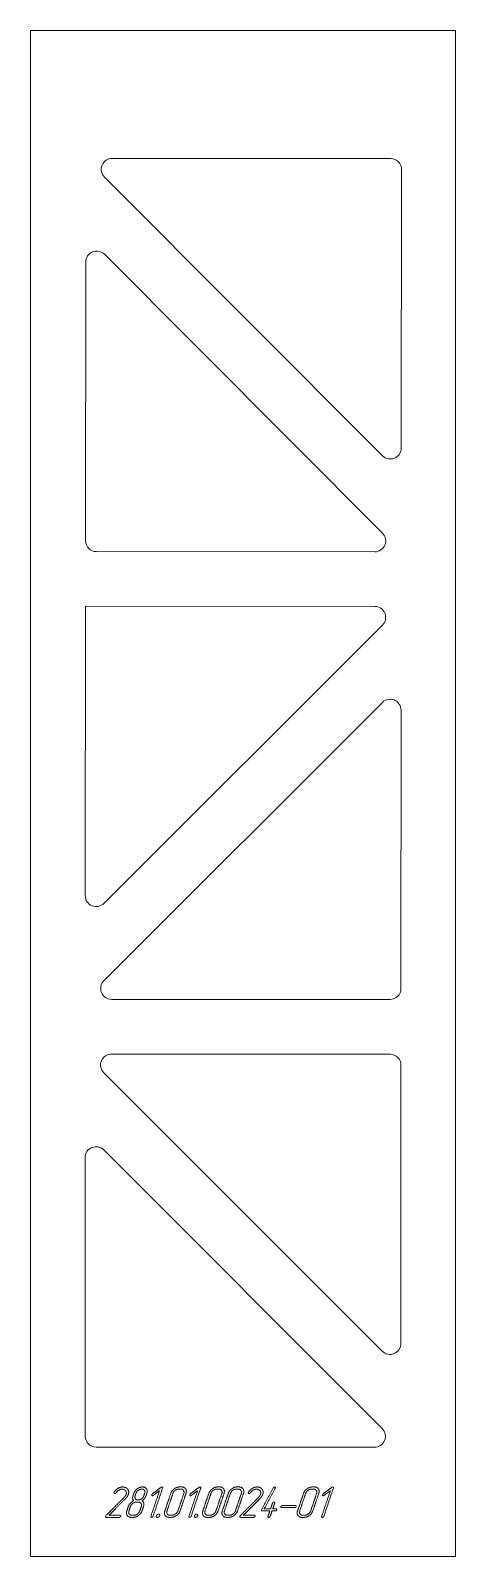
# Model space of a CAD drawing. Header units: millimetres. Extents: x 0 to 389, y 0 to 1396.
import ezdxf

# ---------------------------------------------------------------- set-up
doc = ezdxf.new("R2010")
doc.units = ezdxf.units.MM
doc.linetypes.add('K5LT_BASIC', pattern=[0])
doc.layers.add('Engraving', color=7, linetype='Continuous')

msp = doc.modelspace()

# ---------------------------------------------------------------- linework, layer by layer
at = {"color": 143, "linetype": 'K5LT_BASIC', "lineweight": 15, "true_color": 0x33acca}
for p, q in [((0, 1396.1), (388.9, 1396.1)), ((0, 0), (0, 1396.1)), ((388.9, 0), (388.9, 1396.1)), ((74.7, 1279.1), (329.6, 1278.9)), ((322.2, 1007), (67.7, 1262.1)), ((339.6, 1268.8), (339.3, 1014.1)), ((67.6, 1191.4), (322.2, 936.3)), ((50.3, 929.4), (50.5, 1184.3)), ((315.1, 919.2), (60.3, 919.4)), ((50.1, 604.6), (50.3, 869.4)), ((50.3, 869.4), (315, 869.2)), ((322.1, 852.2), (67.2, 597.5)), ((67.1, 526.8), (322.1, 781.4)), ((339.1, 774.4), (339, 519.6)), ((329, 509.6), (74.2, 509.7)), ((74.1, 459.7), (329, 459.6)), ((339, 449.6), (338.9, 194.9)), ((321.8, 187.8), (67.1, 442.6)), ((50, 110), (50, 364.9)), ((67.1, 371.9), (321.8, 117.1)), ((314.8, 100), (60, 100)), ((0, 0), (388.9, 0))]:
    msp.add_line(p, q, dxfattribs=at)
for centre, start, end in [((74.7, 1269.1), 89.9353, 224.9461), ((329.6, 1268.9), 359.9353, 89.9353), ((60.5, 1184.3), 44.9461, 179.9568), ((329.3, 1014.1), 224.9461, 359.9353), ((315.1, 929.2), 269.9568, 44.9461), ((60.3, 929.4), 179.9568, 269.9568), ((315, 859.2), 314.9676, 89.9568), ((329.1, 774.4), 359.9784, 134.9676), ((60.1, 604.6), 179.9568, 314.9676), ((74.2, 519.7), 134.9676, 269.9784), ((329, 519.6), 269.9784, 359.9784), ((74.1, 449.7), 89.9784, 224.9892), ((329, 449.6), 359.9784, 89.9784), ((60, 364.9), 44.9892, 180), ((328.9, 194.9), 224.9892, 359.9784), ((314.8, 110), 270, 44.9892), ((60, 110), 180, 270)]:
    msp.add_arc(centre, 10, start, end, dxfattribs=at)
at = {"layer": 'Engraving', "color": 143, "linetype": 'K5LT_BASIC', "lineweight": 15, "true_color": 0x33acca}
for points, knots in [([(81.2, 35.8), (75.2, 35.8), (69.3, 35.8), (68.9, 35.8), (68.7, 36.1), (68.5, 36.4), (68.7, 36.8), (68.8, 37.1), (69, 37.3), (77.2, 45.6), (85.5, 53.8), (85.8, 54.2), (86.2, 54.6), (86.5, 55), (86.7, 55.3), (87.2, 56), (87.5, 56.8), (88.1, 58.8), (87, 60.2), (86.5, 60.8), (85.6, 61.2), (84.8, 61.6), (83.8, 61.6), (82.4, 61.6), (81, 60.8), (79.5, 60.1), (78.2, 58.2), (78, 57.9), (77.7, 57.7), (77.4, 57.6), (77.1, 57.6), (76.6, 57.6), (76.4, 57.8), (76.2, 58.1), (76.4, 58.5), (76.4, 58.7), (76.5, 58.9), (78.2, 61.3), (80.4, 62.5), (82.3, 63.6), (84.4, 63.6), (87.2, 63.6), (88.8, 61.7), (90.5, 59.6), (89.5, 56.8), (89.2, 55.8), (88.6, 54.9), (87.9, 53.9), (86.8, 52.7), (79.3, 45.2), (71.8, 37.7), (76.8, 37.7), (81.8, 37.7), (82.2, 37.7), (82.4, 37.4), (82.6, 37.1), (82.5, 36.7), (82.4, 36.4), (82, 36.1), (81.6, 35.8), (81.2, 35.8)], [0, 0, 0, 3.047826, 3.047826, 3.226196, 3.226196, 3.425035, 3.425035, 3.570989, 3.570989, 9.561221, 9.561221, 9.825724, 9.825724, 10.050668, 10.050668, 10.473601, 10.473601, 11.396415, 11.396415, 11.832946, 11.832946, 12.317549, 12.317549, 13.072233, 13.072233, 14.062635, 14.062635, 14.240973, 14.240973, 14.40613, 14.40613, 14.588981, 14.588981, 14.779051, 14.779051, 14.881829, 14.881829, 16.249197, 16.249197, 17.325971, 17.325971, 18.610175, 18.610175, 19.935785, 19.935785, 20.483021, 20.483021, 21.195978, 21.195978, 26.62229, 26.62229, 29.191003, 29.191003, 29.365522, 29.365522, 29.547183, 29.547183, 29.763638, 29.763638, 30, 30, 30]), ([(102, 41.7), (101.2, 39.2), (98.8, 37.5), (96.5, 35.8), (94, 35.8), (93, 35.8), (92, 35.8), (89.7, 35.8), (88.5, 37.5), (87.2, 39.2), (88.1, 41.7), (88.8, 43.7), (89.4, 45.7), (90, 47.2), (91.3, 48.6), (92.6, 50), (94.4, 51), (93.7, 51.8), (93.5, 53), (93.3, 54.2), (93.8, 55.6), (94.2, 56.7), (94.5, 57.7), (95.3, 60), (97.7, 61.9), (98.8, 62.8), (100, 63.2), (100.6, 63.4), (101.2, 63.5), (101.5, 63.6), (101.8, 63.6), (102.2, 63.6), (102.5, 63.6), (104.9, 63.6), (106.1, 61.9), (106.7, 61), (106.8, 60), (106.8, 59.4), (106.8, 58.9), (106.7, 58.6), (106.6, 58.3), (106.5, 58), (106.4, 57.7), (106.1, 56.6), (105.7, 55.6), (105.2, 54.2), (104.3, 53.1), (103.4, 51.9), (102, 51), (103.1, 50.3), (103.5, 48.9), (103.9, 47.4), (103.4, 45.7), (102.7, 43.7), (102, 41.7)], [0, 0, 0, 1.873598, 1.873598, 3.69261, 3.69261, 4.386884, 4.386884, 5.818535, 5.818535, 7.364988, 7.364988, 8.831065, 8.831065, 10.043454, 10.043454, 11.431214, 11.431214, 12.22177, 12.22177, 13.14885, 13.14885, 13.899491, 13.899491, 15.762312, 15.762312, 16.708293, 16.708293, 17.125443, 17.125443, 17.362221, 17.362221, 17.577677, 17.577677, 19.055802, 19.055802, 19.771228, 19.771228, 20.139764, 20.139764, 20.365597, 20.365597, 20.592941, 20.592941, 21.340886, 21.340886, 22.373032, 22.373032, 23.469845, 23.469845, 24.415003, 24.415003, 25.533412, 25.533412, 27, 27, 27]), ([(103.7, 55.6), (104.1, 56.6), (104.4, 57.7), (105, 59.3), (104.2, 60.5), (103.5, 61.6), (101.8, 61.6), (100.2, 61.6), (98.6, 60.5), (97, 59.3), (96.5, 57.7), (96.1, 56.6), (95.8, 55.6), (95.2, 54), (96, 52.8), (96.8, 51.7), (98.4, 51.7), (100, 51.7), (101.6, 52.8), (103.2, 53.9), (103.7, 55.6)], [0, 0, 0, 0.718951, 0.718951, 1.697337, 1.697337, 2.634709, 2.634709, 3.797866, 3.797866, 5.000561, 5.000561, 5.719512, 5.719512, 6.697901, 6.697901, 7.635273, 7.635273, 8.789173, 8.789173, 10, 10, 10]), ([(112.1, 36.7), (112, 36.3), (111.6, 36), (111.2, 35.8), (110.8, 35.8), (110.6, 35.8), (110.2, 36), (110, 36.2), (110.1, 36.7), (114.1, 48.5), (118.1, 60.2), (115.3, 58.1), (112.4, 55.9), (112, 55.6), (111.6, 55.6), (111.2, 55.6), (111, 55.9), (110.8, 56.2), (111, 56.7), (111, 56.8), (111.5, 57.3), (115.5, 60.3), (119.5, 63.3), (119.8, 63.6), (120.2, 63.6), (120.6, 63.6), (120.9, 63.3), (121.1, 63.1), (120.9, 62.6), (116.5, 49.7), (112.1, 36.7)], [0, 0, 0, 0.181151, 0.181151, 0.343934, 0.343934, 0.472146, 0.472146, 0.625059, 0.625059, 5.39951, 5.39951, 6.773407, 6.773407, 6.936544, 6.936544, 7.074093, 7.074093, 7.217588, 7.217588, 7.383484, 7.383484, 9.302301, 9.302301, 9.462957, 9.462957, 9.596849, 9.596849, 9.739807, 9.739807, 15, 15, 15]), ([(136.9, 41.7), (136, 39.3), (133.7, 37.5), (131.3, 35.8), (128.8, 35.8), (127.8, 35.8), (126.8, 35.8), (124.6, 35.8), (123.3, 37.5), (122, 39.2), (122.9, 41.7), (125.6, 49.7), (128.3, 57.6), (129.1, 60), (131.5, 61.8), (133.8, 63.6), (136.3, 63.6), (137.3, 63.6), (138.3, 63.6), (140.7, 63.6), (141.9, 61.9), (143.1, 60.1), (142.3, 57.6), (139.6, 49.7), (136.9, 41.7)], [0, 0, 0, 0.846521, 0.846521, 1.674424, 1.674424, 1.989042, 1.989042, 2.637777, 2.637777, 3.338641, 3.338641, 5.996422, 5.996422, 6.83575, 6.83575, 7.667338, 7.667338, 7.981955, 7.981955, 8.645972, 8.645972, 9.342219, 9.342219, 12, 12, 12]), ([(134.9, 41.7), (137.6, 49.7), (140.3, 57.6), (140.8, 59.3), (140, 60.4), (139.3, 61.6), (137.6, 61.6), (136.6, 61.6), (135.6, 61.6), (134, 61.6), (132.4, 60.5), (130.9, 59.3), (130.3, 57.6), (127.6, 49.7), (124.9, 41.7), (124.3, 40.1), (125.1, 38.9), (125.9, 37.7), (127.5, 37.7), (128.5, 37.7), (129.5, 37.7), (131.1, 37.7), (132.7, 38.9), (134.3, 40), (134.9, 41.7)], [0, 0, 0, 3.194824, 3.194824, 3.749556, 3.749556, 4.284872, 4.284872, 4.662943, 4.662943, 5.32312, 5.32312, 6.003067, 6.003067, 9.197891, 9.197891, 9.751896, 9.751896, 10.278148, 10.278148, 10.656218, 10.656218, 11.310094, 11.310094, 12, 12, 12]), ([(147, 36.7), (146.8, 36.3), (146.4, 36), (146.1, 35.8), (145.6, 35.8), (145.4, 35.8), (145, 36), (144.8, 36.2), (145, 36.7), (148.9, 48.5), (152.9, 60.2), (150.1, 58.1), (147.2, 55.9), (146.8, 55.6), (146.5, 55.6), (146, 55.6), (145.8, 55.9), (145.6, 56.2), (145.8, 56.7), (145.8, 56.8), (146.3, 57.3), (150.3, 60.3), (154.3, 63.3), (154.7, 63.6), (155.1, 63.6), (155.5, 63.6), (155.7, 63.3), (155.9, 63.1), (155.7, 62.6), (151.3, 49.7), (147, 36.7)], [0, 0, 0, 0.181151, 0.181151, 0.343934, 0.343934, 0.472146, 0.472146, 0.625059, 0.625059, 5.39951, 5.39951, 6.773407, 6.773407, 6.936544, 6.936544, 7.074093, 7.074093, 7.217588, 7.217588, 7.383484, 7.383484, 9.302301, 9.302301, 9.462957, 9.462957, 9.596849, 9.596849, 9.739807, 9.739807, 15, 15, 15]), ([(171.7, 41.7), (170.8, 39.3), (168.5, 37.5), (166.1, 35.8), (163.7, 35.8), (162.7, 35.8), (161.7, 35.8), (159.4, 35.8), (158.1, 37.5), (156.9, 39.2), (157.7, 41.7), (160.4, 49.7), (163.1, 57.6), (163.9, 60), (166.3, 61.8), (168.6, 63.6), (171.1, 63.6), (172.1, 63.6), (173.1, 63.6), (175.6, 63.6), (176.7, 61.9), (177.9, 60.1), (177.1, 57.6), (174.4, 49.7), (171.7, 41.7)], [0, 0, 0, 0.846521, 0.846521, 1.674424, 1.674424, 1.989042, 1.989042, 2.637777, 2.637777, 3.338641, 3.338641, 5.996422, 5.996422, 6.83575, 6.83575, 7.667338, 7.667338, 7.981955, 7.981955, 8.645972, 8.645972, 9.342219, 9.342219, 12, 12, 12]), ([(169.7, 41.7), (172.4, 49.7), (175.1, 57.6), (175.6, 59.3), (174.9, 60.4), (174.1, 61.6), (172.4, 61.6), (171.4, 61.6), (170.5, 61.6), (168.8, 61.6), (167.2, 60.5), (165.7, 59.3), (165.1, 57.6), (162.4, 49.7), (159.7, 41.7), (159.2, 40.1), (160, 38.9), (160.8, 37.7), (162.3, 37.7), (163.3, 37.7), (164.3, 37.7), (165.9, 37.7), (167.5, 38.9), (169.1, 40), (169.7, 41.7)], [0, 0, 0, 3.194824, 3.194824, 3.749556, 3.749556, 4.284872, 4.284872, 4.662943, 4.662943, 5.32312, 5.32312, 6.003067, 6.003067, 9.197891, 9.197891, 9.751896, 9.751896, 10.278148, 10.278148, 10.656218, 10.656218, 11.310094, 11.310094, 12, 12, 12]), ([(189.4, 41.7), (188.6, 39.3), (186.3, 37.5), (183.9, 35.8), (181.4, 35.8), (180.4, 35.8), (179.4, 35.8), (177.2, 35.8), (175.9, 37.5), (174.6, 39.2), (175.5, 41.7), (178.2, 49.7), (180.9, 57.6), (181.7, 60), (184.1, 61.8), (186.4, 63.6), (188.9, 63.6), (189.9, 63.6), (190.9, 63.6), (193.3, 63.6), (194.5, 61.9), (195.7, 60.1), (194.9, 57.6), (192.2, 49.7), (189.4, 41.7)], [0, 0, 0, 0.846521, 0.846521, 1.674424, 1.674424, 1.989042, 1.989042, 2.637777, 2.637777, 3.338641, 3.338641, 5.996422, 5.996422, 6.83575, 6.83575, 7.667338, 7.667338, 7.981955, 7.981955, 8.645972, 8.645972, 9.342219, 9.342219, 12, 12, 12]), ([(187.5, 41.7), (190.2, 49.7), (192.9, 57.6), (193.4, 59.3), (192.6, 60.4), (191.9, 61.6), (190.2, 61.6), (189.2, 61.6), (188.2, 61.6), (186.6, 61.6), (185, 60.5), (183.5, 59.3), (182.9, 57.6), (180.2, 49.7), (177.5, 41.7), (176.9, 40.1), (177.7, 38.9), (178.5, 37.7), (180.1, 37.7), (181.1, 37.7), (182.1, 37.7), (183.7, 37.7), (185.3, 38.9), (186.9, 40), (187.5, 41.7)], [0, 0, 0, 3.194824, 3.194824, 3.749556, 3.749556, 4.284872, 4.284872, 4.662943, 4.662943, 5.32312, 5.32312, 6.003067, 6.003067, 9.197891, 9.197891, 9.751896, 9.751896, 10.278148, 10.278148, 10.656218, 10.656218, 11.310094, 11.310094, 12, 12, 12]), ([(204.1, 35.8), (198.2, 35.8), (192.2, 35.8), (191.9, 35.8), (191.7, 36.1), (191.5, 36.4), (191.6, 36.8), (191.7, 37.1), (191.9, 37.3), (200.2, 45.6), (208.5, 53.8), (208.8, 54.2), (209.2, 54.6), (209.4, 55), (209.7, 55.3), (210.2, 56), (210.4, 56.8), (211.1, 58.8), (210, 60.2), (209.5, 60.8), (208.6, 61.2), (207.8, 61.6), (206.8, 61.6), (205.4, 61.6), (204, 60.8), (202.5, 60.1), (201.2, 58.2), (200.9, 57.9), (200.7, 57.7), (200.4, 57.6), (200, 57.6), (199.6, 57.6), (199.4, 57.8), (199.2, 58.1), (199.3, 58.5), (199.4, 58.7), (199.5, 58.9), (201.2, 61.3), (203.4, 62.5), (205.3, 63.6), (207.4, 63.6), (210.2, 63.6), (211.8, 61.7), (213.5, 59.6), (212.5, 56.8), (212.2, 55.8), (211.5, 54.9), (210.9, 53.9), (209.8, 52.7), (202.3, 45.2), (194.8, 37.7), (199.8, 37.7), (204.8, 37.7), (205.2, 37.7), (205.4, 37.4), (205.6, 37.1), (205.5, 36.7), (205.4, 36.4), (205, 36.1), (204.6, 35.8), (204.1, 35.8)], [0, 0, 0, 3.047826, 3.047826, 3.226196, 3.226196, 3.425035, 3.425035, 3.570989, 3.570989, 9.561221, 9.561221, 9.825724, 9.825724, 10.050668, 10.050668, 10.473601, 10.473601, 11.396415, 11.396415, 11.832946, 11.832946, 12.317549, 12.317549, 13.072233, 13.072233, 14.062635, 14.062635, 14.240973, 14.240973, 14.40613, 14.40613, 14.588981, 14.588981, 14.779051, 14.779051, 14.881829, 14.881829, 16.249197, 16.249197, 17.325971, 17.325971, 18.610175, 18.610175, 19.935785, 19.935785, 20.483021, 20.483021, 21.195978, 21.195978, 26.62229, 26.62229, 29.191003, 29.191003, 29.365522, 29.365522, 29.547183, 29.547183, 29.763638, 29.763638, 30, 30, 30]), ([(221.7, 43.7), (223.2, 43.7), (224.7, 43.7), (225, 43.7), (225.3, 43.4), (225.5, 43.1), (225.3, 42.7), (225.2, 42.4), (224.9, 42), (224.5, 41.7), (224, 41.7), (222.5, 41.7), (221, 41.7), (220.2, 39.2), (219.3, 36.7), (219.1, 36.3), (218.8, 36), (218.4, 35.8), (218, 35.8), (217.8, 35.8), (217.4, 36), (217.1, 36.2), (217.3, 36.7), (218.2, 39.2), (219, 41.7), (215.5, 41.7), (212.1, 41.7), (211.6, 41.7), (211.4, 42), (211.2, 42.3), (211.4, 42.7), (211.4, 42.8), (211.5, 42.9), (216.9, 52.9), (222.2, 62.8), (222.4, 63.2), (222.8, 63.4), (223.1, 63.5), (223.4, 63.6), (223.8, 63.6), (224.1, 63.3), (224.3, 63.1), (224.1, 62.6), (224.1, 62.5), (224, 62.4), (219, 53.1), (213.9, 43.7), (216.8, 43.7), (219.7, 43.7), (220.5, 46.2), (221.4, 48.7), (221.5, 49), (221.9, 49.4), (222.3, 49.7), (222.7, 49.7), (223.1, 49.7), (223.3, 49.4), (223.5, 49.2), (223.4, 48.7), (222.5, 46.2), (221.7, 43.7)], [0, 0, 0, 0.919271, 0.919271, 1.127707, 1.127707, 1.344577, 1.344577, 1.602992, 1.602992, 1.885279, 1.885279, 2.80455, 2.80455, 4.412203, 4.412203, 4.700056, 4.700056, 4.958613, 4.958613, 5.162261, 5.162261, 5.405251, 5.405251, 7.012904, 7.012904, 9.140618, 9.140618, 9.358167, 9.358167, 9.5736, 9.5736, 9.652851, 9.652851, 16.566261, 16.566261, 16.816195, 16.816195, 17.03414, 17.03414, 17.246724, 17.246724, 17.473684, 17.473684, 17.546543, 17.546543, 24.044603, 24.044603, 25.801161, 25.801161, 27.41337, 27.41337, 27.672909, 27.672909, 27.947247, 27.947247, 28.150404, 28.150404, 28.387791, 28.387791, 30, 30, 30]), ([(258.3, 41.7), (257.5, 39.3), (255.2, 37.5), (252.8, 35.8), (250.3, 35.8), (249.3, 35.8), (248.3, 35.8), (246, 35.8), (244.8, 37.5), (243.5, 39.2), (244.4, 41.7), (247.1, 49.7), (249.8, 57.6), (250.6, 60), (253, 61.8), (255.3, 63.6), (257.8, 63.6), (258.8, 63.6), (259.8, 63.6), (262.2, 63.6), (263.4, 61.9), (264.6, 60.1), (263.8, 57.6), (261.1, 49.7), (258.3, 41.7)], [0, 0, 0, 0.846521, 0.846521, 1.674424, 1.674424, 1.989042, 1.989042, 2.637777, 2.637777, 3.338641, 3.338641, 5.996422, 5.996422, 6.83575, 6.83575, 7.667338, 7.667338, 7.981955, 7.981955, 8.645972, 8.645972, 9.342219, 9.342219, 12, 12, 12]), ([(256.4, 41.7), (259.1, 49.7), (261.8, 57.6), (262.3, 59.3), (261.5, 60.4), (260.8, 61.6), (259.1, 61.6), (258.1, 61.6), (257.1, 61.6), (255.5, 61.6), (253.9, 60.5), (252.4, 59.3), (251.8, 57.6), (249.1, 49.7), (246.4, 41.7), (245.8, 40.1), (246.6, 38.9), (247.4, 37.7), (249, 37.7), (250, 37.7), (251, 37.7), (252.6, 37.7), (254.2, 38.9), (255.8, 40), (256.4, 41.7)], [0, 0, 0, 3.194824, 3.194824, 3.749556, 3.749556, 4.284872, 4.284872, 4.662943, 4.662943, 5.32312, 5.32312, 6.003067, 6.003067, 9.197891, 9.197891, 9.751896, 9.751896, 10.278148, 10.278148, 10.656218, 10.656218, 11.310094, 11.310094, 12, 12, 12]), ([(268.4, 36.7), (268.3, 36.3), (267.9, 36), (267.6, 35.8), (267.1, 35.8), (266.9, 35.8), (266.5, 36), (266.3, 36.2), (266.5, 36.7), (270.4, 48.5), (274.4, 60.2), (271.6, 58.1), (268.7, 55.9), (268.3, 55.6), (267.9, 55.6), (267.5, 55.6), (267.3, 55.9), (267.1, 56.2), (267.3, 56.7), (267.3, 56.8), (267.8, 57.3), (271.8, 60.3), (275.8, 63.3), (276.2, 63.6), (276.6, 63.6), (277, 63.6), (277.2, 63.3), (277.4, 63.1), (277.2, 62.6), (272.8, 49.7), (268.4, 36.7)], [0, 0, 0, 0.181151, 0.181151, 0.343934, 0.343934, 0.472146, 0.472146, 0.625059, 0.625059, 5.39951, 5.39951, 6.773407, 6.773407, 6.936544, 6.936544, 7.074093, 7.074093, 7.217588, 7.217588, 7.383484, 7.383484, 9.302301, 9.302301, 9.462957, 9.462957, 9.596849, 9.596849, 9.739807, 9.739807, 15, 15, 15]), ([(100, 41.7), (100.7, 43.7), (101.4, 45.7), (101.9, 47.3), (101.2, 48.5), (100.4, 49.7), (98.7, 49.7), (97.7, 49.7), (96.8, 49.7), (95.1, 49.7), (93.5, 48.5), (92, 47.3), (91.4, 45.7), (90.7, 43.7), (90.1, 41.7), (89.5, 40.1), (90.3, 38.9), (91.1, 37.7), (92.7, 37.7), (93.7, 37.7), (94.7, 37.7), (96.4, 37.7), (97.9, 38.9), (99.4, 40.1), (100, 41.7)], [0, 0, 0, 1.329406, 1.329406, 2.254108, 2.254108, 3.148824, 3.148824, 3.778355, 3.778355, 4.877538, 4.877538, 6.009386, 6.009386, 7.338792, 7.338792, 8.260968, 8.260968, 9.137189, 9.137189, 9.766721, 9.766721, 10.866842, 10.866842, 12, 12, 12]), ([(241.8, 44.7), (235.8, 44.7), (229.9, 44.7), (229.4, 44.7), (229.2, 45), (229.1, 45.3), (229.2, 45.7), (229.3, 45.9), (229.7, 46.3), (230, 46.7), (230.5, 46.7), (236.5, 46.7), (242.5, 46.7), (242.8, 46.7), (243, 46.4), (243.3, 46.1), (243.1, 45.7), (243, 45.3), (242.6, 45), (242.3, 44.7), (241.8, 44.7)], [0, 0, 0, 3.94619, 3.94619, 4.18756, 4.18756, 4.430856, 4.430856, 4.683549, 4.683549, 5.009861, 5.009861, 8.956051, 8.956051, 9.181245, 9.181245, 9.415662, 9.415662, 9.694987, 9.694987, 10, 10, 10]), ([(117.2, 38.7), (117.7, 38.7), (118.1, 38.3), (118.4, 37.8), (118.2, 37.2), (118, 36.7), (117.5, 36.2), (116.9, 35.8), (116.2, 35.8), (115.5, 35.8), (115.2, 36.2), (115, 36.6), (115.2, 37.2), (115.3, 37.6), (115.9, 38.2), (116.5, 38.7), (117.2, 38.7)], [0, 0, 0, 0.855828, 0.855828, 1.74556, 1.74556, 2.805969, 2.805969, 3.96496, 3.96496, 4.876932, 4.876932, 5.801755, 5.801755, 6.76801, 6.76801, 8, 8, 8]), ([(152, 38.7), (152.6, 38.7), (152.9, 38.3), (153.2, 37.8), (153, 37.2), (152.8, 36.7), (152.3, 36.2), (151.7, 35.8), (151, 35.8), (150.3, 35.8), (150.1, 36.2), (149.8, 36.6), (150, 37.2), (150.1, 37.6), (150.7, 38.2), (151.3, 38.7), (152, 38.7)], [0, 0, 0, 0.855828, 0.855828, 1.74556, 1.74556, 2.805969, 2.805969, 3.96496, 3.96496, 4.876932, 4.876932, 5.801755, 5.801755, 6.76801, 6.76801, 8, 8, 8])]:
    msp.add_open_spline(points, degree=2, knots=knots, dxfattribs=at)

doc.saveas('drawing.dxf')
